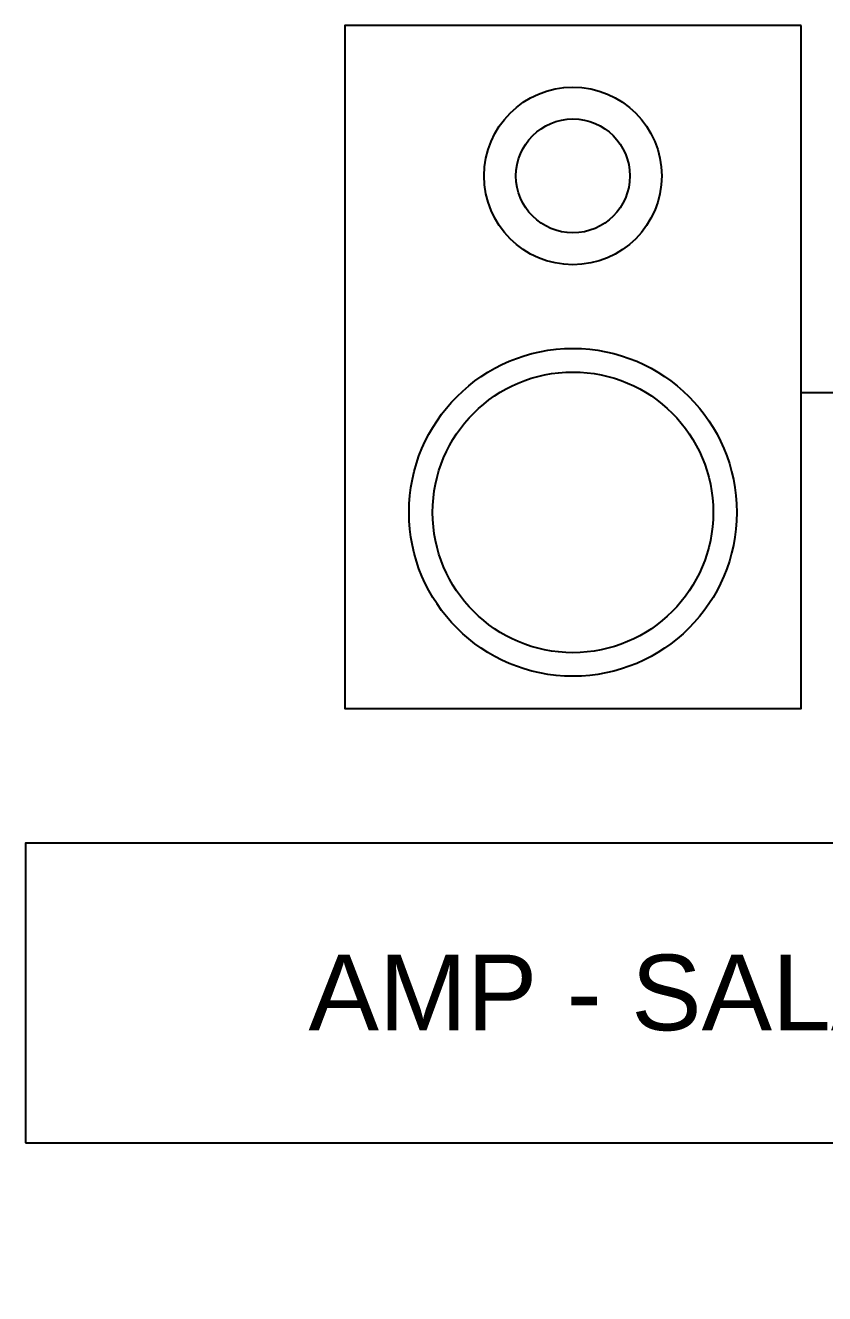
# Model space of a CAD drawing. Header units: millimetres. Extents: x 88 to 97873, y 32 to 55088.
# Drawn here: x 46250 to 46877, y 4808 to 5803 of the extents above; entities that cross this region are included whole.
import ezdxf

# ---------------------------------------------------------------- set-up
doc = ezdxf.new("R2010")
doc.units = ezdxf.units.MM
doc.header["$LTSCALE"] = 0.3
doc.styles.get("Standard").update_dxf_attribs({"font": 'arial.ttf'})

msp = doc.modelspace()

# ---------------------------------------------------------------- linework, layer by layer
msp.add_lwpolyline([(46859.03, 5803.39), (46500.66, 5803.39), (46500.66, 5267.22), (46859.03, 5267.22)], close=True)
at = {"color": 1}
msp.add_lwpolyline([(46859.03, 5515.31), (47280.3, 5515.31), (47534.84, 5515.31, -0.414214), (47573.91, 5476.24), (47573.91, 4846.98, 0.414214), (47612.98, 4807.91), (48216.11, 4807.91)], format="xyb", dxfattribs=at)
at = {"color": 7}
msp.add_lwpolyline([(46249.93, 4926.35), (47159.93, 4926.35), (47159.93, 5161.41), (46249.93, 5161.41)], close=True, dxfattribs=at)
at = {"color": 0, "linetype": 'Continuous'}
for centre, radius in [((46679.84, 5685.22), 69.71), ((46679.84, 5685.22), 44.69), ((46679.84, 5421.15), 128.66), ((46679.84, 5421.15), 110.15)]:
    msp.add_circle(centre, radius, dxfattribs=at)

# ---------------------------------------------------------------- texts
at = {"insert": (46704.93, 5043.88), "char_height": 59.359, "attachment_point": 5}
msp.add_mtext_dynamic_manual_height_columns('AMP - SALA', width=885.1682, gutter_width=296.79, heights=[154.22], dxfattribs=at)

doc.saveas('drawing.dxf')
